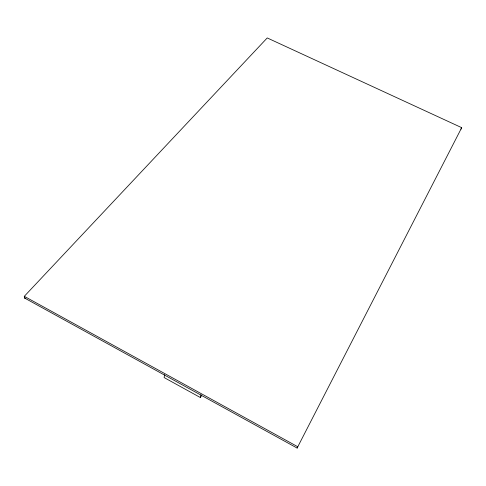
<?xml version="1.0" encoding="UTF-8"?>
<svg xmlns="http://www.w3.org/2000/svg" width="486" height="486" viewBox="0 0 486 486"><rect width="100%" height="100%" fill="white"/><g stroke="black" fill="none" stroke-linecap="round" stroke-linejoin="round"><path stroke-width="0.73" d="M164.633 374.633L164.11 377.555L200.341 397.518L201.575 395.616M200.341 397.518L201.076 394.687M24.3 296.32L24.428 297.954L297.122 448.062L297.784 446.756L24.3 296.32L267.239 37.938L461.7 127.666L460.935 129.167M297.122 448.062L461.7 127.666M24.428 297.954L25.831 298.301"/></g></svg>
